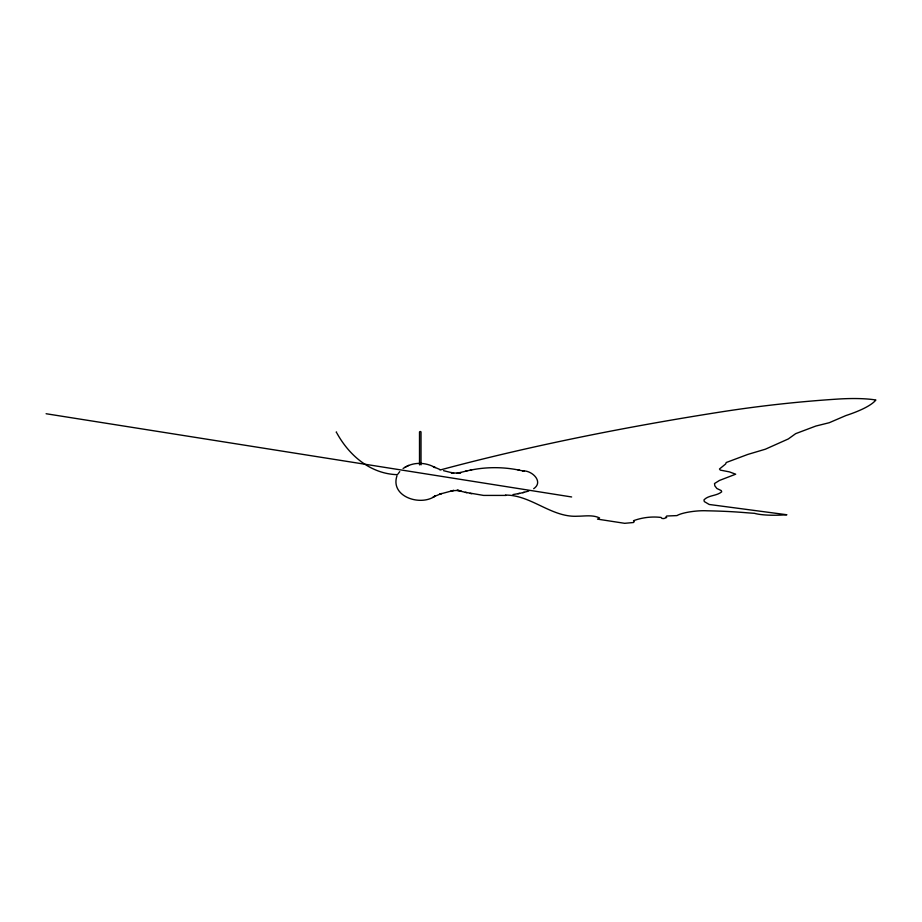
<?xml version="1.0" encoding="UTF-8"?>
<svg xmlns="http://www.w3.org/2000/svg" width="922" height="922" viewBox="0 0 922 922"><rect width="100%" height="100%" fill="white"/><g stroke="black" fill="none" stroke-linecap="round" stroke-linejoin="round"><path stroke-width="1.38" d="M419.51 464.884L419.51 431.842L420.259 431.473L421.008 431.842L421.008 464.884M396.956 475.867C389.925 496.728 420.778 506.685 435.207 495.99L433.732 496.739M397.935 474.046L399.745 471.615M336.565 431.934L336.127 432.153M533.688 488.706C544.118 481.687 531.671 470.07 522.705 470.935M403.087 468.457L406.429 466.509M407.213 466.129C416.018 461.864 426.828 462.729 435.207 467.615L433.732 466.855M405.069 467.177L408.677 465.414M433.133 497.004L441.511 493.512L439.817 494.111L453.682 490.412L451.135 490.988M466.912 470.935L456.932 473.286L458.142 473.147L452.437 472.894M451.192 491.046L452.425 490.7M522.705 492.671L528.79 491.046M470.082 470.22C487.888 466.486 506.558 466.878 524.215 471.28M512.943 494.595L519.524 493.374M465.391 471.28L471.753 469.84M517.864 493.754L524.215 492.325M452.437 490.7L458.142 490.446L456.932 490.308L466.912 492.671M506.04 495.414L483.566 495.414L465.391 492.325M505.498 495.079C531.256 494.953 551.494 517.715 577.587 516.216C584.894 516.182 592.765 514.649 599.6 517.968L597.502 519.132L624.678 523.316L633.529 522.509L634.209 521.61L633.529 520.7C642.438 517.415 652.096 516.343 661.051 517.449L661.973 518.452L663.886 518.579L666.721 517.473L665.914 517L666.71 516.02L676.967 515.594A19.777 4.091 -6.1 0 1 706.99 510.8A228.103 47.16 -6.1 0 1 744.365 512.574A299.408 61.912 -6.1 0 0 754.461 513.323A44.429 9.185 -6.1 0 0 786.881 514.753L709.191 504.472L704.304 501.568L703.97 499.885C708.603 494.987 716.509 496.163 721.672 491.841L721.258 490.585L716.878 488.499L714.827 485.825L714.515 483.543L719.448 480.454L735.687 474.196L729.394 471.88L720.312 470.105L719.483 468.998L725.602 464.02L726.236 462.51L747.834 454.419L765.352 449.21L788.287 438.964L795.674 433.651L815.832 426.056L829.224 422.725L845.797 415.603A122.223 25.274 -6.1 0 0 875.9 400.01A63.122 13.058 -6.1 0 0 837.787 399.076A272.002 56.242 -6.1 0 0 721.039 411.927A758.725 156.878 -6.1 0 0 440.013 470.024M46.1 413.736L571.64 496.97M451.135 472.606L453.682 473.182L443.528 470.669M517.864 469.84L519.524 470.22M470.082 493.374L471.753 493.754M451.192 472.56L452.425 472.905M439.782 469.459L433.133 466.601M397.428 474.657A102.284 76.837 90 0 1 336.818 433.006M460.873 472.606L458.338 473.182L460.873 472.606M460.873 490.988L458.338 490.412L460.873 490.988"/></g></svg>
